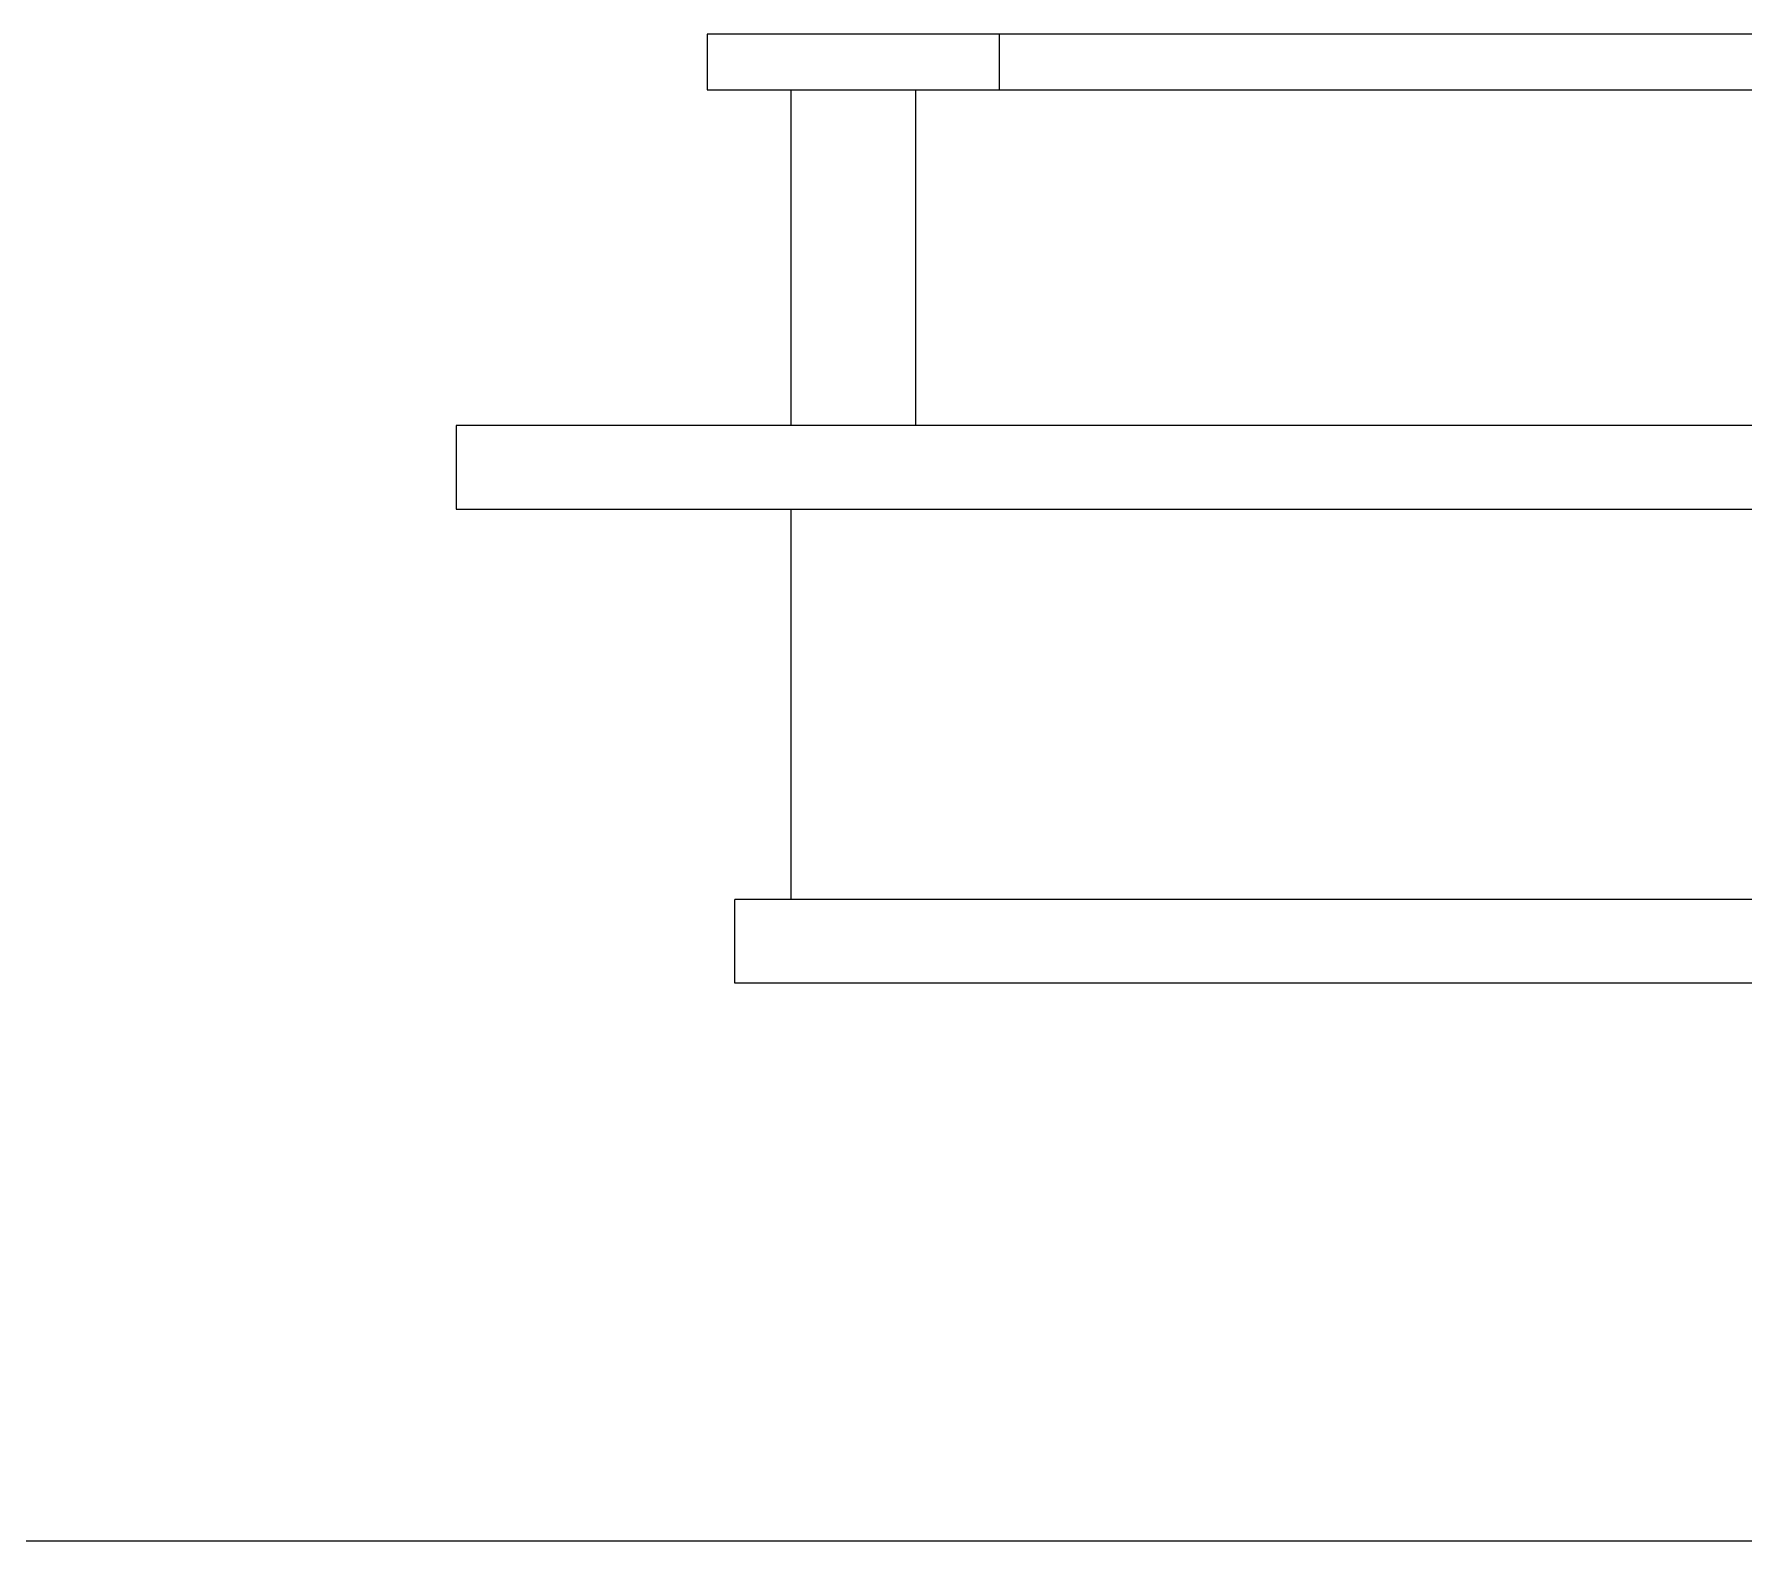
# Model space of a CAD drawing. Header units: millimetres. Extents: x 173236 to 801264, y -94969 to 615039.
# Drawn here: x 293044 to 296110, y -2874 to -172 of the extents above; entities that cross this region are included whole.
import ezdxf

# ---------------------------------------------------------------- set-up
doc = ezdxf.new("R2010")
doc.units = ezdxf.units.MM
doc.header["$MEASUREMENT"] = 0
doc.layers.add('VOX-A-ELEV-1-NEAR-RefEdit0', color=130, linetype='Continuous')
doc.layers.add('VOX-A-ELEV-4-FAR', color=137, linetype='Continuous')

msp = doc.modelspace()

# ---------------------------------------------------------------- linework, layer by layer
at = {"layer": 'VOX-A-ELEV-1-NEAR-RefEdit0'}
msp.add_line((287649.8, -2873.8), (300994, -2873.8), dxfattribs=at)
at = {"layer": 'VOX-A-ELEV-4-FAR'}
for p, q in [((294774.9, -172.2), (294774.9, -272.2)), ((294401, -272.2), (294401, -873.8)), ((294624.9, -272.2), (294624.9, -873.8)), ((293801, -873.8), (293801, -1023.8)), ((294401, -1023.8), (294401, -1723.8)), ((304886.1, -1723.8), (294301, -1723.8)), ((294301, -1873.8), (294301, -1723.8)), ((304886.1, -1873.8), (294301, -1873.8))]:
    msp.add_line(p, q, dxfattribs=at)
msp.add_lwpolyline([(294251, -272.2), (304936.1, -272.2), (304936.1, -172.2), (294251, -172.2)], close=True, dxfattribs=at)
msp.add_lwpolyline([(293801, -1023.8), (305386.1, -1023.8), (305386.1, -873.8), (293801, -873.8)], dxfattribs=at)

doc.saveas('drawing.dxf')
